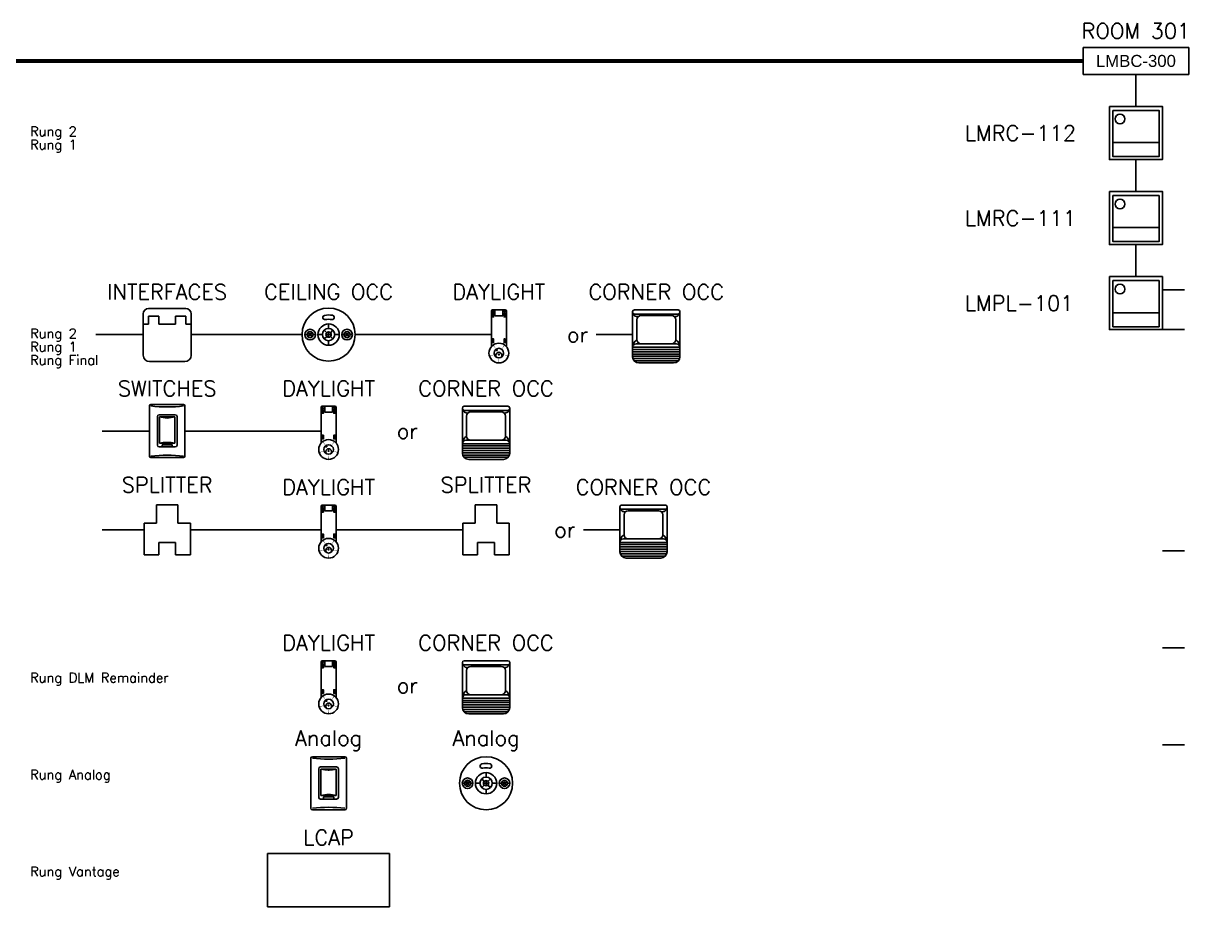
# Model space of a CAD drawing. Header units: inches. Extents: x -312 to 26, y -182 to 37.
# Drawn here: x -138.43 to -120.21, y -41.86 to -28.05 of the extents above; entities that cross this region are included whole.
import ezdxf

# ---------------------------------------------------------------- set-up
doc = ezdxf.new("R2010")
doc.units = ezdxf.units.IN
doc.header["$MEASUREMENT"] = 0
doc.linetypes.add('DASHED', pattern=[0.75, 0.5, -0.25])
doc.styles.add('ROMANS', font='ROMANS.shx')
doc.styles.get("Standard").update_dxf_attribs({"font": 'arial.ttf'})

msp = doc.modelspace()

# ---------------------------------------------------------------- linework, layer by layer
for p, q in [((-121.86414, -28.43177), (-120.21414, -28.43177)), ((-121.86414, -28.85166), (-121.86414, -28.43177)), ((-120.21414, -28.85166), (-120.21414, -28.43177)), ((-120.21414, -28.85166), (-121.86414, -28.85166)), ((-121.03914, -29.35166), (-121.03914, -28.85166)), ((-120.67668, -29.91699), (-121.39773, -29.91699)), ((-121.03914, -30.68166), (-121.03914, -30.18166)), ((-120.67668, -31.24699), (-121.39773, -31.24699)), ((-121.03914, -32.01166), (-121.03914, -31.51166)), ((-120.62414, -32.21916), (-120.27843, -32.21916)), ((-136.5595, -32.59661), (-136.5595, -33.24166)), ((-135.8935, -32.51166), (-136.47455, -32.51166)), ((-135.80855, -33.24166), (-135.80855, -32.59661)), ((-131.05932, -32.625), (-131.05932, -32.53236)), ((-130.93828, -32.53236), (-130.93828, -32.625)), ((-128.90713, -32.55939), (-128.90713, -32.57101)), ((-128.90694, -32.57422), (-128.90694, -33.26405)), ((-128.88011, -32.53236), (-128.19491, -32.53236)), ((-128.19491, -32.59804), (-128.88011, -32.59804)), ((-128.16807, -32.57422), (-128.16807, -33.26405)), ((-128.16788, -32.55939), (-128.16788, -32.57101)), ((-120.67668, -32.57699), (-121.39773, -32.57699)), ((-136.5595, -32.75387), (-136.47694, -32.75387)), ((-136.47694, -32.75387), (-136.47694, -32.63104)), ((-136.47694, -32.63104), (-136.31644, -32.63104)), ((-136.31644, -32.63104), (-136.31644, -32.75387)), ((-136.31644, -32.75387), (-136.05193, -32.75387)), ((-136.05193, -32.75387), (-136.05193, -32.63104)), ((-136.05193, -32.63104), (-135.89142, -32.63104)), ((-135.89142, -32.63104), (-135.89142, -32.75387)), ((-135.89142, -32.75387), (-135.80855, -32.75387)), ((-133.66036, -32.75288), (-133.66036, -32.8234)), ((-130.93828, -32.625), (-131.05932, -32.625)), ((-128.84075, -32.68636), (-128.84075, -32.99726)), ((-128.29993, -32.62069), (-128.77508, -32.62069)), ((-128.23426, -32.68636), (-128.23426, -32.99726)), ((-136.5595, -32.91913), (-137.3011, -32.91913)), ((-135.80855, -32.91913), (-134.07536, -32.91913)), ((-134.03197, -32.91913), (-133.99671, -32.91913)), ((-133.96339, -32.90459), (-133.98269, -32.88528)), ((-133.98269, -32.95298), (-133.96339, -32.93368)), ((-133.96941, -32.91913), (-133.92827, -32.91913)), ((-133.9343, -32.90459), (-133.915, -32.88528)), ((-133.915, -32.95298), (-133.9343, -32.93368)), ((-133.90098, -32.91913), (-133.86572, -32.91913)), ((-133.82662, -32.91913), (-133.7561, -32.91913)), ((-133.68946, -32.89004), (-133.72806, -32.85144)), ((-133.72806, -32.98683), (-133.68946, -32.94822)), ((-133.70151, -32.91913), (-133.61922, -32.91913)), ((-133.66036, -32.87799), (-133.66036, -32.96027)), ((-133.63127, -32.89004), (-133.59267, -32.85144)), ((-133.59267, -32.98683), (-133.63127, -32.94822)), ((-133.56463, -32.91913), (-133.49411, -32.91913)), ((-133.41975, -32.91913), (-133.45501, -32.91913)), ((-133.38643, -32.90459), (-133.40573, -32.88528)), ((-133.40573, -32.95298), (-133.38643, -32.93368)), ((-133.35131, -32.91913), (-133.39246, -32.91913)), ((-133.35734, -32.90459), (-133.33804, -32.88528)), ((-133.33804, -32.95298), (-133.35734, -32.93368)), ((-133.28876, -32.91913), (-133.32402, -32.91913)), ((-133.24536, -32.91913), (-131.11626, -32.91913)), ((-128.90694, -32.91913), (-129.47524, -32.91913)), ((-120.62414, -32.84166), (-120.27843, -32.84166)), ((-133.66036, -33.01487), (-133.66036, -33.08538)), ((-128.16807, -33.11651), (-128.90694, -33.11651)), ((-128.16807, -33.15201), (-128.90694, -33.15201)), ((-128.22285, -33.06293), (-128.85216, -33.06293)), ((-128.16807, -33.1875), (-128.90694, -33.1875)), ((-128.16807, -33.22299), (-128.90694, -33.22299)), ((-128.16807, -33.25848), (-128.90694, -33.25848)), ((-128.17274, -33.29398), (-128.90227, -33.29398)), ((-128.193, -33.32947), (-128.88201, -33.32947)), ((-136.4595, -33.34166), (-135.90855, -33.34166)), ((-128.26639, -33.36236), (-128.80862, -33.36236)), ((-136.46113, -34.81896), (-136.46113, -34.03436)), ((-136.43843, -34.01166), (-135.92963, -34.01166)), ((-135.90693, -34.03436), (-135.90693, -34.81896)), ((-133.72089, -34.13252), (-133.72089, -34.03989)), ((-133.59984, -34.03989), (-133.59984, -34.13252)), ((-131.56869, -34.06691), (-131.56869, -34.07854)), ((-131.54167, -34.03989), (-130.85647, -34.03989)), ((-130.82945, -34.06691), (-130.82945, -34.07854)), ((-136.33766, -34.19964), (-136.33766, -34.64785)), ((-136.3376, -34.19963), (-136.3376, -34.64766)), ((-136.30975, -34.17173), (-136.0583, -34.17173)), ((-136.3097, -34.17173), (-136.05835, -34.17173)), ((-136.30397, -34.61799), (-136.30397, -34.20542)), ((-136.30397, -34.20542), (-136.06408, -34.20542)), ((-136.19189, -34.2194), (-136.19189, -34.22192)), ((-136.17616, -34.2194), (-136.17616, -34.22192)), ((-136.06408, -34.20542), (-136.06408, -34.61799)), ((-136.03045, -34.19963), (-136.03045, -34.64766)), ((-136.03039, -34.19964), (-136.03039, -34.64785)), ((-133.59984, -34.13252), (-133.72089, -34.13252)), ((-131.5685, -34.08174), (-131.5685, -34.77157)), ((-130.85647, -34.10556), (-131.54167, -34.10556)), ((-131.50232, -34.19389), (-131.50232, -34.50479)), ((-130.9615, -34.12821), (-131.43664, -34.12821)), ((-130.89582, -34.19389), (-130.89582, -34.50479)), ((-130.82964, -34.08174), (-130.82964, -34.77157)), ((-136.46113, -34.42666), (-137.20273, -34.42666)), ((-135.90693, -34.42666), (-133.77783, -34.42666)), ((-130.88441, -34.57046), (-131.51373, -34.57046)), ((-136.0583, -34.67576), (-136.30975, -34.67576)), ((-136.05835, -34.67556), (-136.3097, -34.67556)), ((-136.06408, -34.61799), (-136.30397, -34.61799)), ((-136.26395, -34.64646), (-136.26395, -34.67576)), ((-136.10974, -34.64082), (-136.25831, -34.64082)), ((-136.1041, -34.64646), (-136.1041, -34.67576)), ((-130.82964, -34.62404), (-131.5685, -34.62404)), ((-130.82964, -34.65953), (-131.5685, -34.65953)), ((-130.82964, -34.69502), (-131.5685, -34.69502)), ((-130.82964, -34.73052), (-131.5685, -34.73052)), ((-130.82964, -34.76601), (-131.5685, -34.76601)), ((-136.43843, -34.84166), (-135.92963, -34.84166)), ((-130.8343, -34.8015), (-131.56384, -34.8015)), ((-130.85456, -34.83699), (-131.54358, -34.83699)), ((-130.92795, -34.86989), (-131.47019, -34.86989)), ((-136.35186, -35.86807), (-136.35186, -35.57764)), ((-136.35186, -35.57764), (-136.18403, -35.57764)), ((-136.0162, -35.57764), (-136.18403, -35.57764)), ((-136.0162, -35.86807), (-136.0162, -35.57764)), ((-133.72089, -35.6758), (-133.72089, -35.58317)), ((-133.59984, -35.6758), (-133.72089, -35.6758)), ((-133.59984, -35.58317), (-133.59984, -35.6758)), ((-131.3669, -35.86807), (-131.3669, -35.57764)), ((-131.3669, -35.57764), (-131.19907, -35.57764)), ((-131.03124, -35.57764), (-131.19907, -35.57764)), ((-131.03124, -35.86807), (-131.03124, -35.57764)), ((-129.1074, -35.61019), (-129.1074, -35.62182)), ((-129.10721, -35.62502), (-129.10721, -36.31485)), ((-129.08038, -35.58317), (-128.39518, -35.58317)), ((-128.39518, -35.64884), (-129.08038, -35.64884)), ((-128.5002, -35.67149), (-128.97535, -35.67149)), ((-128.36834, -35.62502), (-128.36834, -36.31485)), ((-128.36815, -35.61019), (-128.36815, -35.62182)), ((-136.54635, -36.36224), (-136.54635, -35.86807)), ((-136.35186, -35.86807), (-136.54635, -35.86807)), ((-136.0162, -35.86807), (-135.82171, -35.86807)), ((-135.82171, -36.36224), (-135.82171, -35.86807)), ((-131.56139, -36.36224), (-131.56139, -35.86807)), ((-131.3669, -35.86807), (-131.56139, -35.86807)), ((-131.03124, -35.86807), (-130.83675, -35.86807)), ((-130.83675, -36.36224), (-130.83675, -35.86807)), ((-129.04102, -35.73717), (-129.04102, -36.04807)), ((-128.43453, -35.73717), (-128.43453, -36.04807)), ((-136.54635, -35.96994), (-137.20273, -35.96994)), ((-135.82171, -35.96994), (-133.77783, -35.96994)), ((-133.5429, -35.96994), (-131.56139, -35.96994)), ((-129.10721, -35.96994), (-129.67551, -35.96994)), ((-136.31583, -36.36224), (-136.31583, -36.17144)), ((-136.31583, -36.17144), (-136.18403, -36.17144)), ((-136.05222, -36.17144), (-136.18403, -36.17144)), ((-136.05222, -36.36224), (-136.05222, -36.17144)), ((-131.33087, -36.36224), (-131.33087, -36.17144)), ((-131.33087, -36.17144), (-131.19907, -36.17144)), ((-131.06727, -36.17144), (-131.19907, -36.17144)), ((-131.06727, -36.36224), (-131.06727, -36.17144)), ((-128.36834, -36.16732), (-129.10721, -36.16732)), ((-128.36834, -36.20281), (-129.10721, -36.20281)), ((-128.36834, -36.2383), (-129.10721, -36.2383)), ((-128.42312, -36.11374), (-129.05243, -36.11374)), ((-136.54635, -36.36224), (-136.31583, -36.36224)), ((-135.82171, -36.36224), (-136.05222, -36.36224)), ((-131.56139, -36.36224), (-131.33087, -36.36224)), ((-130.83675, -36.36224), (-131.06727, -36.36224)), ((-128.36834, -36.2738), (-129.10721, -36.2738)), ((-128.36834, -36.30929), (-129.10721, -36.30929)), ((-128.37301, -36.34478), (-129.10254, -36.34478)), ((-128.39327, -36.38027), (-129.08228, -36.38027)), ((-128.46666, -36.41317), (-129.00889, -36.41317)), ((-120.62414, -36.29968), (-120.27843, -36.29968)), ((-120.62414, -37.81468), (-120.27843, -37.81468)), ((-133.72089, -38.11017), (-133.72089, -38.01753)), ((-133.59984, -38.01753), (-133.59984, -38.11017)), ((-131.56869, -38.04456), (-131.56869, -38.05618)), ((-131.5685, -38.05939), (-131.5685, -38.74922)), ((-131.54167, -38.01753), (-130.85647, -38.01753)), ((-130.82964, -38.05939), (-130.82964, -38.74922)), ((-130.82945, -38.04456), (-130.82945, -38.05618)), ((-133.59984, -38.11017), (-133.72089, -38.11017)), ((-130.85647, -38.0832), (-131.54167, -38.0832)), ((-131.50232, -38.17153), (-131.50232, -38.48243)), ((-130.9615, -38.10586), (-131.43664, -38.10586)), ((-130.89582, -38.17153), (-130.89582, -38.48243)), ((-130.82964, -38.60168), (-131.5685, -38.60168)), ((-130.88441, -38.5481), (-131.51373, -38.5481)), ((-130.82964, -38.63717), (-131.5685, -38.63717)), ((-130.82964, -38.67267), (-131.5685, -38.67267)), ((-130.82964, -38.70816), (-131.5685, -38.70816)), ((-130.82964, -38.74365), (-131.5685, -38.74365)), ((-130.8343, -38.77915), (-131.56384, -38.77915)), ((-130.85456, -38.81464), (-131.54358, -38.81464)), ((-130.92795, -38.84753), (-131.47019, -38.84753)), ((-120.62414, -39.32969), (-120.27843, -39.32969)), ((-133.91476, -39.51753), (-133.40596, -39.51753)), ((-133.93747, -40.32483), (-133.93747, -39.54023)), ((-133.814, -39.70552), (-133.814, -40.15373)), ((-133.81394, -39.70551), (-133.81394, -40.15354)), ((-133.78609, -39.67761), (-133.53464, -39.67761)), ((-133.78604, -39.67761), (-133.53469, -39.67761)), ((-133.78031, -40.12387), (-133.78031, -39.7113)), ((-133.78031, -39.7113), (-133.54042, -39.7113)), ((-133.54042, -39.7113), (-133.54042, -40.12387)), ((-133.50679, -39.70551), (-133.50679, -40.15354)), ((-133.50673, -39.70552), (-133.50673, -40.15373)), ((-133.38326, -39.54023), (-133.38326, -40.32483)), ((-133.66823, -39.72528), (-133.66823, -39.72779)), ((-133.6525, -39.72528), (-133.6525, -39.72779)), ((-131.5021, -39.91799), (-131.5214, -39.89869)), ((-131.473, -39.91799), (-131.4537, -39.89869)), ((-131.22816, -39.90344), (-131.26677, -39.86484)), ((-131.19907, -39.76628), (-131.19907, -39.8368)), ((-131.19907, -39.89139), (-131.19907, -39.97368)), ((-131.16998, -39.90344), (-131.13138, -39.86484)), ((-130.92514, -39.91799), (-130.94444, -39.89869)), ((-130.89605, -39.91799), (-130.87674, -39.89869)), ((-131.57068, -39.93253), (-131.53542, -39.93253)), ((-131.5214, -39.96638), (-131.5021, -39.94708)), ((-131.50812, -39.93253), (-131.46698, -39.93253)), ((-131.4537, -39.96638), (-131.473, -39.94708)), ((-131.43968, -39.93253), (-131.40442, -39.93253)), ((-131.36532, -39.93253), (-131.29481, -39.93253)), ((-131.26677, -40.00023), (-131.22816, -39.96162)), ((-131.24021, -39.93253), (-131.15793, -39.93253)), ((-131.19907, -40.02827), (-131.19907, -40.09878)), ((-131.13138, -40.00023), (-131.16998, -39.96162)), ((-131.10334, -39.93253), (-131.03282, -39.93253)), ((-130.95846, -39.93253), (-130.99372, -39.93253)), ((-130.94444, -39.96638), (-130.92514, -39.94708)), ((-130.89002, -39.93253), (-130.93116, -39.93253)), ((-130.87674, -39.96638), (-130.89605, -39.94708)), ((-130.82747, -39.93253), (-130.86272, -39.93253)), ((-133.53464, -40.18164), (-133.78609, -40.18164)), ((-133.53469, -40.18144), (-133.78604, -40.18144)), ((-133.54042, -40.12387), (-133.78031, -40.12387)), ((-133.74029, -40.15234), (-133.74029, -40.18164)), ((-133.58608, -40.14669), (-133.73465, -40.14669)), ((-133.58044, -40.15234), (-133.58044, -40.18164)), ((-133.91476, -40.34753), (-133.40596, -40.34753)), ((-134.61365, -41.03254), (-132.70708, -41.03254)), ((-134.61365, -41.03254), (-134.61365, -41.86254)), ((-132.70708, -41.03254), (-132.70708, -41.86254)), ((-134.61365, -41.86254), (-132.70708, -41.86254))]:
    msp.add_line(p, q)
at = {"linetype": 'DASHED', "const_width": 0.06}
msp.add_lwpolyline([(-121.86414, -28.64172), (-138.56414, -28.64172)], dxfattribs=at)
for points in [[(-121.45414, -29.35166), (-120.62414, -29.35166), (-120.62414, -30.18166), (-121.45414, -30.18166)], [(-121.39773, -29.41482), (-120.67668, -29.41482), (-120.67668, -30.13586), (-121.39773, -30.13586)], [(-121.45414, -30.68166), (-120.62414, -30.68166), (-120.62414, -31.51166), (-121.45414, -31.51166)], [(-121.39773, -30.74482), (-120.67668, -30.74482), (-120.67668, -31.46586), (-121.39773, -31.46586)], [(-121.45414, -32.01166), (-120.62414, -32.01166), (-120.62414, -32.84166), (-121.45414, -32.84166)], [(-121.39773, -32.07482), (-120.67668, -32.07482), (-120.67668, -32.79586), (-121.39773, -32.79586)], [(-131.09955, -32.5842), (-131.09955, -32.64185), (-131.08034, -32.64185), (-131.08034, -32.5842)], [(-130.89806, -32.5842), (-130.89806, -32.64185), (-130.91727, -32.64185), (-130.91727, -32.5842)], [(-131.09955, -32.98551), (-131.09955, -33.04316), (-131.08034, -33.04316), (-131.08034, -32.98551)], [(-130.89806, -32.98551), (-130.89806, -33.04316), (-130.91727, -33.04316), (-130.91727, -32.98551)], [(-133.76111, -34.09172), (-133.76111, -34.14937), (-133.7419, -34.14937), (-133.7419, -34.09172)], [(-133.55962, -34.09172), (-133.55962, -34.14937), (-133.57883, -34.14937), (-133.57883, -34.09172)], [(-133.76111, -34.49303), (-133.76111, -34.55068), (-133.7419, -34.55068), (-133.7419, -34.49303)], [(-133.55962, -34.49303), (-133.55962, -34.55068), (-133.57883, -34.55068), (-133.57883, -34.49303)], [(-133.76111, -35.635), (-133.76111, -35.69265), (-133.7419, -35.69265), (-133.7419, -35.635)], [(-133.55962, -35.635), (-133.55962, -35.69265), (-133.57883, -35.69265), (-133.57883, -35.635)], [(-133.76111, -36.03632), (-133.76111, -36.09396), (-133.7419, -36.09396), (-133.7419, -36.03632)], [(-133.55962, -36.03632), (-133.55962, -36.09396), (-133.57883, -36.09396), (-133.57883, -36.03632)], [(-133.76111, -38.06937), (-133.76111, -38.12702), (-133.7419, -38.12702), (-133.7419, -38.06937)], [(-133.55962, -38.06937), (-133.55962, -38.12702), (-133.57883, -38.12702), (-133.57883, -38.06937)], [(-133.76111, -38.47068), (-133.76111, -38.52833), (-133.7419, -38.52833), (-133.7419, -38.47068)], [(-133.55962, -38.47068), (-133.55962, -38.52833), (-133.57883, -38.52833), (-133.57883, -38.47068)]]:
    msp.add_lwpolyline(points, close=True)
for points, format in [([(-130.88134, -33.10781), (-130.88134, -32.5507, 0.41421356), (-130.89968, -32.53236), (-131.09793, -32.53236, 0.41421356), (-131.11626, -32.5507), (-131.11626, -33.10781)], "xyb"), ([(-131.08609, -33.08784, 0.00917, 0.00229, 0), (-131.047, -33.14164, 0, 0, 0)], "xyseb"), ([(-130.91151, -33.08784, 0.00917, 0.00229, 0), (-130.9506, -33.14164, 0, 0, 0)], "xyseb"), ([(-131.14004, -33.25388, 0.00917, 0.00229, 0), (-131.07679, -33.23333, 0, 0, 0)], "xyseb"), ([(-130.9988, -33.35649, 0.00917, 0.00229, 0), (-130.9988, -33.28999, 0, 0, 0)], "xyseb"), ([(-130.85757, -33.25388, 0.00917, 0.00229, 0), (-130.92081, -33.23333, 0, 0, 0)], "xyseb"), ([(-133.5429, -34.61533), (-133.5429, -34.05823, 0.41421356), (-133.56124, -34.03989), (-133.75949, -34.03989, 0.41421356), (-133.77783, -34.05823), (-133.77783, -34.61533)], "xyb"), ([(-133.74765, -34.59537, 0.00917, 0.00229, 0), (-133.70857, -34.64917, 0, 0, 0)], "xyseb"), ([(-133.57308, -34.59537, 0.00917, 0.00229, 0), (-133.61216, -34.64917, 0, 0, 0)], "xyseb"), ([(-133.8016, -34.7614, 0.00917, 0.00229, 0), (-133.73835, -34.74085, 0, 0, 0)], "xyseb"), ([(-133.66036, -34.86402, 0.00917, 0.00229, 0), (-133.66036, -34.79752, 0, 0, 0)], "xyseb"), ([(-133.51913, -34.7614, 0.00917, 0.00229, 0), (-133.58237, -34.74085, 0, 0, 0)], "xyseb"), ([(-133.5429, -36.15861), (-133.5429, -35.60151, 0.41421356), (-133.56124, -35.58317), (-133.75949, -35.58317, 0.41421356), (-133.77783, -35.60151), (-133.77783, -36.15861)], "xyb"), ([(-133.74765, -36.13865, 0.00917, 0.00229, 0), (-133.70857, -36.19245, 0, 0, 0)], "xyseb"), ([(-133.57308, -36.13865, 0.00917, 0.00229, 0), (-133.61216, -36.19245, 0, 0, 0)], "xyseb"), ([(-133.8016, -36.30468, 0.00917, 0.00229, 0), (-133.73835, -36.28413, 0, 0, 0)], "xyseb"), ([(-133.66036, -36.4073, 0.00917, 0.00229, 0), (-133.66036, -36.3408, 0, 0, 0)], "xyseb"), ([(-133.51913, -36.30468, 0.00917, 0.00229, 0), (-133.58237, -36.28413, 0, 0, 0)], "xyseb"), ([(-133.5429, -38.59298), (-133.5429, -38.03587, 0.41421356), (-133.56124, -38.01753), (-133.75949, -38.01753, 0.41421356), (-133.77783, -38.03587), (-133.77783, -38.59298)], "xyb"), ([(-133.74765, -38.57301, 0.00917, 0.00229, 0), (-133.70857, -38.62681, 0, 0, 0)], "xyseb"), ([(-133.57308, -38.57301, 0.00917, 0.00229, 0), (-133.61216, -38.62681, 0, 0, 0)], "xyseb"), ([(-133.8016, -38.73905, 0.00917, 0.00229, 0), (-133.73835, -38.7185, 0, 0, 0)], "xyseb"), ([(-133.66036, -38.84166, 0.00917, 0.00229, 0), (-133.66036, -38.77516, 0, 0, 0)], "xyseb"), ([(-133.51913, -38.73905, 0.00917, 0.00229, 0), (-133.58237, -38.7185, 0, 0, 0)], "xyseb")]:
    msp.add_lwpolyline(points, format=format)
for centre, radius in [((-121.28718, -29.5477), 0.07652), ((-121.28718, -30.8777), 0.07652), ((-121.28718, -32.2077), 0.07652), ((-133.66036, -32.91913), 0.415), ((-131.08992, -32.55757), 0.01146), ((-130.90769, -32.55757), 0.01146), ((-133.66036, -32.91913), 0.16625), ((-133.94884, -32.91913), 0.08313), ((-133.94884, -32.91913), 0.04787), ((-133.94884, -32.91913), 0.02057), ((-133.66036, -32.91913), 0.09574), ((-133.66036, -32.91913), 0.04114), ((-133.37188, -32.91913), 0.08313), ((-133.37188, -32.91913), 0.04787), ((-133.37188, -32.91913), 0.02057), ((-130.9988, -33.20799), 0.15438), ((-130.9988, -33.20799), 0.07449), ((-131.03278, -33.16122), 0.00721), ((-130.9988, -33.2302), 0.00721), ((-133.75148, -34.06509), 0.01146), ((-133.56925, -34.06509), 0.01146), ((-133.66036, -34.71551), 0.15438), ((-133.66036, -34.71551), 0.07449), ((-133.69434, -34.66875), 0.00721), ((-133.66036, -34.73772), 0.00721), ((-133.75148, -35.60837), 0.01146), ((-133.56925, -35.60837), 0.01146), ((-133.66036, -36.25879), 0.15438), ((-133.66036, -36.25879), 0.07449), ((-133.69434, -36.21203), 0.00721), ((-133.66036, -36.281), 0.00721), ((-133.75148, -38.04274), 0.01146), ((-133.56925, -38.04274), 0.01146), ((-133.66036, -38.69316), 0.15438), ((-133.66036, -38.69316), 0.07449), ((-133.69434, -38.64639), 0.00721), ((-133.66036, -38.71537), 0.00721), ((-131.19907, -39.93253), 0.415), ((-131.48755, -39.93253), 0.08313), ((-131.48755, -39.93253), 0.04787), ((-131.19907, -39.93253), 0.16625), ((-131.19907, -39.93253), 0.09574), ((-131.19907, -39.93253), 0.04114), ((-130.91059, -39.93253), 0.08313), ((-130.91059, -39.93253), 0.04787), ((-131.48755, -39.93253), 0.02057), ((-130.91059, -39.93253), 0.02057)]:
    msp.add_circle(centre, radius)
for centre, radius, start, end in [((-136.47455, -32.59661), 0.08495, 90, 180), ((-135.8935, -32.59661), 0.08495, 0, 90), ((-133.66036, -32.91913), 0.30778, 78.416883, 102.034765), ((-128.88011, -32.55939), 0.02702, 90, 180), ((-128.88011, -32.57101), 0.02702, 180, 270), ((-128.83179, -32.56186), 0.07616, 189.338327, 280.311776), ((-128.24323, -32.56186), 0.07616, 259.688224, 350.661673), ((-128.19491, -32.55939), 0.02702, 0, 90), ((-128.19491, -32.57101), 0.02702, 270, 0), ((-133.71745, -32.65137), 0.03401, 102.034765, 282.034765), ((-133.66036, -32.91913), 0.23976, 78.416883, 102.034765), ((-133.60539, -32.65093), 0.03401, 258.416883, 78.416883), ((-128.77508, -32.68636), 0.06567, 90, 180), ((-128.29993, -32.68636), 0.06567, 0, 90), ((-128.76534, -33.11711), 0.1416, 122.179067, 180.24228), ((-128.85216, -33.11771), 0.05478, 90, 180), ((-128.77508, -32.99726), 0.06567, 180, 270), ((-128.29993, -32.99726), 0.06567, 270, 0), ((-128.30967, -33.11711), 0.1416, 359.75772, 57.820933), ((-128.22285, -33.11771), 0.05478, 0, 90), ((-136.4595, -33.24166), 0.1, 180, 270), ((-135.90855, -33.24166), 0.1, 270, 0), ((-128.80862, -33.26405), 0.09832, 180, 270), ((-128.26639, -33.26405), 0.09832, 270, 0), ((-136.43843, -34.03436), 0.0227, 90, 180), ((-136.18403, -32.03264), 2.01782, 262.757054, 277.242946), ((-135.92963, -34.03436), 0.0227, 0, 90), ((-131.54167, -34.06691), 0.02702, 90, 180), ((-130.85647, -34.06691), 0.02702, 0, 90), ((-136.30975, -34.19964), 0.02791, 90, 180), ((-136.3097, -34.19963), 0.0279, 90, 180), ((-136.18403, -33.70006), 0.5194, 256.648183, 283.351817), ((-136.18403, -34.209), 0.01512, 238.662899, 301.337101), ((-136.05835, -34.19963), 0.0279, 0, 90), ((-136.0583, -34.19964), 0.02791, 0, 90), ((-131.54167, -34.07854), 0.02702, 180, 270), ((-131.49335, -34.06938), 0.07616, 189.338327, 280.311776), ((-131.43664, -34.19389), 0.06567, 90, 180), ((-130.9615, -34.19389), 0.06567, 0, 90), ((-130.90479, -34.06938), 0.07616, 259.688224, 350.661673), ((-130.85647, -34.07854), 0.02702, 270, 0), ((-136.18403, -35.12335), 0.5194, 76.648183, 103.351817), ((-131.4269, -34.62464), 0.1416, 122.179067, 180.24228), ((-131.51373, -34.62523), 0.05478, 90, 180), ((-131.43664, -34.50479), 0.06567, 180, 270), ((-130.9615, -34.50479), 0.06567, 270, 0), ((-130.97124, -34.62464), 0.1416, 359.75772, 57.820933), ((-130.88441, -34.62523), 0.05478, 0, 90), ((-136.30975, -34.64785), 0.02791, 180, 270), ((-136.3097, -34.64766), 0.0279, 180, 270), ((-136.25831, -34.64646), 0.00564, 90, 180), ((-136.10974, -34.64646), 0.00564, 0, 90), ((-136.05835, -34.64766), 0.0279, 270, 0), ((-136.0583, -34.64785), 0.02791, 270, 0), ((-131.47019, -34.77157), 0.09832, 180, 270), ((-130.92795, -34.77157), 0.09832, 270, 0), ((-136.43843, -34.81896), 0.0227, 180, 270), ((-136.18403, -36.82067), 2.01782, 82.757054, 97.242946), ((-135.92963, -34.81896), 0.0227, 270, 0), ((-129.08038, -35.61019), 0.02702, 90, 180), ((-129.08038, -35.62182), 0.02702, 180, 270), ((-129.03206, -35.61266), 0.07616, 189.338327, 280.311776), ((-128.97535, -35.73717), 0.06567, 90, 180), ((-128.5002, -35.73717), 0.06567, 0, 90), ((-128.4435, -35.61266), 0.07616, 259.688224, 350.661673), ((-128.39518, -35.61019), 0.02702, 0, 90), ((-128.39518, -35.62182), 0.02702, 270, 0), ((-128.96561, -36.16792), 0.1416, 122.179067, 180.24228), ((-128.97535, -36.04807), 0.06567, 180, 270), ((-128.5002, -36.04807), 0.06567, 270, 0), ((-128.50994, -36.16792), 0.1416, 359.75772, 57.820933), ((-129.05243, -36.16851), 0.05478, 90, 180), ((-128.42312, -36.16851), 0.05478, 0, 90), ((-129.00889, -36.31485), 0.09832, 180, 270), ((-128.46666, -36.31485), 0.09832, 270, 0), ((-131.54167, -38.04456), 0.02702, 90, 180), ((-131.54167, -38.05618), 0.02702, 180, 270), ((-131.49335, -38.04703), 0.07616, 189.338327, 280.311776), ((-130.90479, -38.04703), 0.07616, 259.688224, 350.661673), ((-130.85647, -38.04456), 0.02702, 0, 90), ((-130.85647, -38.05618), 0.02702, 270, 0), ((-131.43664, -38.17153), 0.06567, 90, 180), ((-130.9615, -38.17153), 0.06567, 0, 90), ((-131.4269, -38.60228), 0.1416, 122.179067, 180.24228), ((-131.51373, -38.60288), 0.05478, 90, 180), ((-131.43664, -38.48243), 0.06567, 180, 270), ((-130.9615, -38.48243), 0.06567, 270, 0), ((-130.97124, -38.60228), 0.1416, 359.75772, 57.820933), ((-130.88441, -38.60288), 0.05478, 0, 90), ((-131.47019, -38.74922), 0.09832, 180, 270), ((-130.92795, -38.74922), 0.09832, 270, 0), ((-133.91476, -39.54023), 0.0227, 90, 180), ((-133.40596, -39.54023), 0.0227, 0, 90), ((-133.66036, -37.53852), 2.01782, 262.757054, 277.242946), ((-133.78609, -39.70552), 0.02791, 90, 180), ((-133.78604, -39.70551), 0.0279, 90, 180), ((-133.66036, -39.20594), 0.5194, 256.648183, 283.351817), ((-133.53469, -39.70551), 0.0279, 0, 90), ((-133.53464, -39.70552), 0.02791, 0, 90), ((-131.25615, -39.66478), 0.03401, 102.034765, 282.034765), ((-131.19907, -39.93253), 0.30778, 78.416883, 102.034765), ((-131.19907, -39.93253), 0.23976, 78.416883, 102.034765), ((-131.1441, -39.66433), 0.03401, 258.416883, 78.416883), ((-133.66036, -39.71488), 0.01512, 238.662899, 301.337101), ((-133.78609, -40.15373), 0.02791, 180, 270), ((-133.78604, -40.15354), 0.0279, 180, 270), ((-133.66036, -40.62923), 0.5194, 76.648183, 103.351817), ((-133.73465, -40.15234), 0.00564, 90, 180), ((-133.58608, -40.15234), 0.00564, 0, 90), ((-133.53469, -40.15354), 0.0279, 270, 0), ((-133.53464, -40.15373), 0.02791, 270, 0), ((-133.91476, -40.32483), 0.0227, 180, 270), ((-133.66036, -42.32655), 2.01782, 82.757054, 97.242946), ((-133.40596, -40.32483), 0.0227, 270, 0)]:
    msp.add_arc(centre, radius, start, end)
for centre in [(-130.9988, -33.24537), (-133.66036, -34.7529), (-133.66036, -36.29618), (-133.66036, -38.73054)]:
    msp.add_ellipse(centre, major_axis=(0, 0.05038), ratio=0.92048142, start_param=4.18327283, end_param=8.38309779)

# ---------------------------------------------------------------- texts
at = {"width": 5.724, "style": 'ROMANS'}
for s, insert, char_height, attachment_point in [('ROOM 301', (-121.03914, -28.17248), 0.24, 5), ('Rung 2', (-138.32843, -29.76666), 0.15, 4), ('LMRC-112', (-123.71418, -29.76902), 0.24, 4), ('Rung 1', (-138.32843, -29.97416), 0.15, 4), ('LMRC-111', (-123.71418, -31.09902), 0.24, 4), ('INTERFACES', (-136.18403, -32.25236), 0.24, 5), ('CEILING OCC', (-133.66036, -32.25236), 0.24, 5), ('DAYLIGHT', (-130.9988, -32.25236), 0.24, 5), ('CORNER OCC', (-128.53751, -32.25236), 0.24, 5), ('LMPL-101', (-123.71418, -32.42902), 0.24, 4), ('Rung 2', (-138.32843, -32.92666), 0.15, 4), ('or', (-129.76815, -32.91913), 0.24, 5), ('Rung 1', (-138.32843, -33.13416), 0.15, 4), ('Rung Final', (-138.32843, -33.34166), 0.15, 4), ('SWITCHES', (-136.18403, -33.75988), 0.24, 5), ('DAYLIGHT', (-133.66036, -33.75988), 0.24, 5), ('CORNER OCC', (-131.19907, -33.75988), 0.24, 5), ('or', (-132.42972, -34.42666), 0.24, 5), ('SPLITTER', (-136.18403, -35.26741), 0.24, 5), ('SPLITTER', (-131.19907, -35.26741), 0.24, 5), ('DAYLIGHT', (-133.66036, -35.30316), 0.24, 5), ('CORNER OCC', (-128.73778, -35.30316), 0.24, 5), ('or', (-129.96842, -35.96994), 0.24, 5), ('DAYLIGHT', (-133.66036, -37.73753), 0.24, 5), ('CORNER OCC', (-131.19907, -37.73753), 0.24, 5), ('Rung DLM Remainder', (-138.32843, -38.3072), 0.15, 4), ('or', (-132.42972, -38.4043), 0.24, 5), ('Analog', (-133.66036, -39.26576), 0.24, 5), ('Analog', (-131.19907, -39.26576), 0.24, 5), ('Rung Analog', (-138.32843, -39.82221), 0.15, 4), ('LCAP', (-133.66036, -40.78076), 0.24, 5), ('Rung Vantage', (-138.32843, -41.33721), 0.15, 4)]:
    msp.add_mtext(s, dxfattribs=dict(at, insert=insert, char_height=char_height, attachment_point=attachment_point))
at = {"insert": (-121.03914, -28.64172), "char_height": 0.1872, "width": 5.2530137, "attachment_point": 5}
msp.add_mtext('LMBC-300', dxfattribs=at)

doc.saveas('drawing.dxf')
